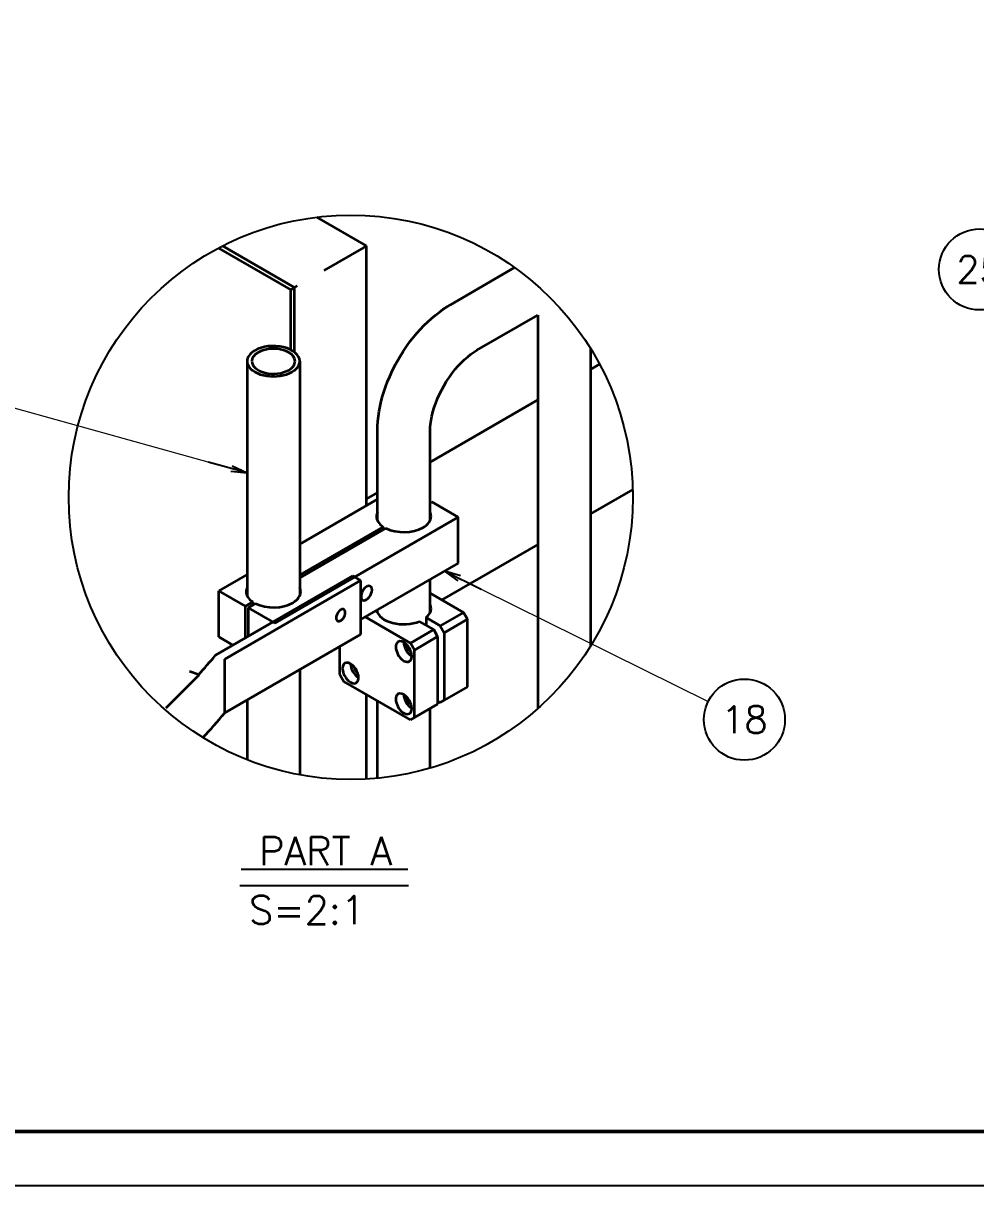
# Model space of a CAD drawing. Header units: millimetres. Extents: x -73083 to 81340, y -6859 to 6812.
# Drawn here: x -65114 to -61062, y -6850 to -1907 of the extents above; entities that cross this region are included whole.
import ezdxf
from ezdxf.enums import TextEntityAlignment as Align

# ---------------------------------------------------------------- set-up
doc = ezdxf.new("R2010")
doc.units = ezdxf.units.MM
doc.layers.add('A3', color=7, linetype='Continuous', plot=False)
doc.layers.add('AM_VIS', color=7, linetype='Continuous', lineweight=50)
doc.layers.add('word_dim', color=253, linetype='Continuous')
doc.styles.get("Standard").update_dxf_attribs({"font": 'romans.shx', "bigfont": 'bigfont.shx'})
doc.dimstyles.new('STANDARD 1-23', dxfattribs={"dimscale": 23, "dimtxt": 3.5, "dimasz": 3, "dimexe": 1, "dimexo": 0, "dimgap": 1, "dimtad": 3, "dimdsep": 46, "dimtxsty": 'Standard', "dimblk1": 'OPEN', "dimblk2": 'OPEN', "dimsah": 1, "dimcen": 0, "dimclrd": 256, "dimclre": 256, "dimclrt": 3, "dimazin": 2, "dimtfac": 1, "dimtmove": 0, "dimatfit": 3, "dimldrblk": 'OPEN', "dimfxl": 0, "dimtolj": 1, "dimtzin": 0, "dimlwd": 13, "dimlwe": 13, "dimarcsym": 0})

# ---------------------------------------------------------------- blocks, each defined once
blk = doc.blocks.new('A$C2A483D5E')
at = {"color": 7, "lineweight": 35}
for p, q in [((158.41, 283.6), (131.9, 298.9)), ((79.64, 282.48), (118.05, 260.3)), ((81.82, 283.61), (120.13, 261.5)), ((158.41, 145.61), (158.41, 283.6)), ((202.98, 252.38), (237.13, 272.1)), ((118.05, 228.43), (118.05, 260.3)), ((120.13, 227.13), (120.13, 261.5)), ((216.98, 228.13), (249.46, 246.88)), ((249.46, 246.88), (249.46, 37.72)), ((277.46, 229.08), (277.46, 70.92)), ((94.86, 222.33), (94.86, 97.68)), ((122.86, 222.33), (122.86, 97.68)), ((282.26, 220.77), (277.46, 218)), ((249.46, 201.83), (192.16, 168.75)), ((164.16, 137.69), (164.16, 185.14)), ((192.16, 137.69), (192.16, 185.14)), ((164.16, 148.93), (122.86, 125.09)), ((299.94, 154.11), (277.46, 141.13)), ((109.57, 83.12), (207.15, 139.46)), ((207.15, 114.96), (207.15, 139.46)), ((167.22, 134.37), (122.86, 108.76)), ((122.86, 107.13), (168.64, 133.55)), ((249.46, 124.96), (198.43, 95.5)), ((207.15, 114.96), (155.25, 85)), ((151, 108.19), (77.99, 66.03)), ((155.25, 105.74), (82.97, 64.01)), ((155.25, 105.74), (155.25, 77.16)), ((79.87, 75.77), (79.87, 100.27)), ((209.98, 88.84), (192.16, 99.12)), ((181.69, 72.51), (157.65, 86.39)), ((212.1, 49.24), (212.1, 85.16)), ((155.25, 77.16), (82.97, 35.43)), ((196.19, 75.98), (196.19, 40.05)), ((199.72, 78.02), (199.72, 42.09)), ((183.81, 32.91), (183.81, 68.83)), ((82.97, 35.43), (82.97, 64.01)), ((51.91, 38.16), (69.41, 55.66)), ((122.86, 58.46), (122.86, 2.48)), ((181.69, 31.68), (146.34, 52.09)), ((158.41, 0.24), (158.41, 45.12)), ((94.86, 42.3), (94.86, 10.5)), ((164.16, 0.67), (164.16, 41.81)), ((192.16, 6.05), (192.16, 37.72))]:
    blk.add_line(p, q, dxfattribs=at)
at = {"color": 7, "lineweight": 35, "ltscale": 0.408249}
blk.add_line((156.95, 282.75), (142.8, 274.59), dxfattribs=at)
at = {"color": 7, "lineweight": 35, "ltscale": 0.042275}
blk.add_line((156.95, 282.75), (158.41, 283.6), dxfattribs=at)
at = {"color": 7, "lineweight": 35, "ltscale": 0.204124}
blk.add_line((142.8, 274.59), (135.73, 270.51), dxfattribs=at)
at = {"color": 7, "lineweight": 35, "ltscale": 0.059785}
blk.add_line((118.05, 260.3), (120.13, 261.5), dxfattribs=at)
at = {"color": 7, "lineweight": 35, "ltscale": 0.042274}
blk.add_line((120.13, 261.5), (121.59, 262.34), dxfattribs=at)
at = {"color": 7, "lineweight": 35, "ltscale": 0.165944}
blk.add_line((164.16, 152.58), (158.41, 149.26), dxfattribs=at)
at = {"color": 7, "lineweight": 35, "ltscale": 0.024519}
blk.add_line((192.16, 147.13), (193.01, 147.62), dxfattribs=at)
at = {"color": 7, "lineweight": 35, "ltscale": 0.408248}
for p, q in [((193.01, 147.62), (207.15, 139.46)), ((95.43, 91.29), (109.57, 83.12))]:
    blk.add_line(p, q, dxfattribs=at)
at = {"color": 7, "lineweight": 35, "ltscale": 0.040823}
for p, q in [((167.22, 132.74), (167.22, 134.37)), ((97.93, 92.73), (97.93, 94.36))]:
    blk.add_line(p, q, dxfattribs=at)
at = {"color": 7, "lineweight": 35, "ltscale": 0.432761}
blk.add_line((94.86, 108.92), (79.87, 100.27), dxfattribs=at)
at = {"color": 7, "lineweight": 35, "ltscale": 0.122475}
blk.add_line((155.25, 105.74), (151, 108.19), dxfattribs=at)
at = {"color": 7, "lineweight": 35, "ltscale": 0.440268}
blk.add_line((192.16, 88.7), (192.16, 106.31), dxfattribs=at)
at = {"color": 7, "lineweight": 35, "ltscale": 0.408244}
blk.add_line((94.01, 92.1), (79.87, 100.27), dxfattribs=at)
at = {"color": 7, "lineweight": 35, "ltscale": 0.112974}
for p, q in [((97.93, 94.36), (94.01, 92.1)), ((95.43, 91.29), (99.34, 93.55))]:
    blk.add_line(p, q, dxfattribs=at)
at = {"color": 7, "lineweight": 35, "ltscale": 0.420471}
blk.add_line((94.01, 75.28), (94.01, 92.1), dxfattribs=at)
at = {"color": 7, "lineweight": 35, "ltscale": 0.379648}
blk.add_line((95.43, 91.29), (95.43, 76.1), dxfattribs=at)
at = {"color": 7, "lineweight": 35, "ltscale": 0.036127}
blk.add_line((164.16, 88.7), (164.16, 90.14), dxfattribs=at)
at = {"color": 7, "lineweight": 35, "ltscale": 0.35722}
for p, q in [((209.98, 88.84), (197.6, 81.69)), ((212.1, 85.16), (199.72, 78.02)), ((183.81, 68.83), (196.19, 75.98)), ((212.1, 49.24), (199.72, 42.09))]:
    blk.add_line(p, q, dxfattribs=at)
at = {"color": 7, "lineweight": 35, "ltscale": 0.106065}
for p, q in [((212.1, 85.16), (209.98, 88.84)), ((197.6, 81.69), (199.72, 78.02)), ((144.22, 55.77), (146.34, 52.09))]:
    blk.add_line(p, q, dxfattribs=at)
at = {"color": 7, "lineweight": 35, "ltscale": 0.218762}
blk.add_line((194.07, 79.65), (186.49, 84.03), dxfattribs=at)
at = {"color": 7, "lineweight": 35, "ltscale": 0.218763}
blk.add_line((190.03, 86.07), (197.6, 81.69), dxfattribs=at)
at = {"color": 7, "lineweight": 35, "ltscale": 0.102063}
blk.add_line((190.03, 86.07), (190.03, 81.98), dxfattribs=at)
at = {"color": 7, "lineweight": 35, "ltscale": 0.216344}
blk.add_line((87.36, 71.45), (79.87, 75.77), dxfattribs=at)
at = {"color": 7, "lineweight": 35, "ltscale": 0.357217}
blk.add_line((181.69, 72.51), (194.07, 79.65), dxfattribs=at)
at = {"color": 7, "lineweight": 35, "ltscale": 0.106068}
blk.add_line((196.19, 75.98), (194.07, 79.65), dxfattribs=at)
at = {"color": 7, "lineweight": 35, "ltscale": 0.37562}
blk.add_line((144.22, 55.77), (144.22, 70.79), dxfattribs=at)
at = {"color": 7, "lineweight": 35, "ltscale": 0.106066}
blk.add_line((183.81, 68.83), (181.69, 72.51), dxfattribs=at)
at = {"color": 7, "lineweight": 35, "ltscale": 0.136931}
blk.add_line((69.41, 55.66), (64.22, 57.39), dxfattribs=at)
at = {"color": 7, "lineweight": 35, "ltscale": 0.357219}
blk.add_line((183.81, 32.91), (196.19, 40.05), dxfattribs=at)
at = {"color": 7, "lineweight": 35, "ltscale": 0.040827}
blk.add_line((196.19, 41.68), (197.6, 40.87), dxfattribs=at)
at = {"color": 7, "lineweight": 35, "ltscale": 0.061235}
blk.add_line((197.6, 40.87), (199.72, 42.09), dxfattribs=at)
at = {"color": 7, "lineweight": 35, "ltscale": 0.061237}
blk.add_line((183.81, 32.91), (181.69, 31.68), dxfattribs=at)
at = {"color": 7, "lineweight": 35}
for points in [[(164.16, 185.14), (164.22, 187.84), (164.4, 190.46), (164.68, 193.05), (165.08, 195.71), (165.59, 198.38), (166.19, 201.04), (166.9, 203.7), (167.71, 206.35), (168.61, 208.99), (169.6, 211.62), (170.68, 214.22), (172.25, 217.65), (173.97, 221.02), (175.83, 224.32), (177.83, 227.54), (179.95, 230.67), (181.62, 232.94), (183.35, 235.16), (185.15, 237.31), (187.01, 239.38), (188.92, 241.38), (190.89, 243.29), (192.91, 245.12), (194.98, 246.86), (197.1, 248.5), (199.2, 250), (201.43, 251.45), (202.98, 252.38)], [(192.16, 185.14), (192.22, 187.03), (192.39, 188.94), (192.69, 191.02), (193.12, 193.2), (193.67, 195.46), (194.36, 197.77), (195.17, 200.12), (196.11, 202.48), (197.17, 204.85), (198.33, 207.19), (199.6, 209.5), (200.97, 211.75), (202.41, 213.94), (203.93, 216.03), (205.51, 218.03), (207.14, 219.9), (208.8, 221.66), (210.47, 223.27), (212.15, 224.73), (213.8, 226.03), (215.37, 227.13), (216.98, 228.13)]]:
    blk.add_lwpolyline(points, dxfattribs=at)
for centre, major_axis, ratio, start_param, end_param in [((108.86, 222.33), (-11.5, 0), 0.57735, 3.141586, 6.283178), ((108.86, 222.33), (-14, 0), 0.57735, 3.141586, 5.49778), ((108.86, 222.33), (-14, 0), 0.57735, 5.49778, 6.283178), ((108.86, 222.33), (-14, 0), 0.57735, 6.283178, 9.424771), ((108.86, 222.33), (-11.5, 0), 0.57735, 6.283178, 8.639373), ((108.86, 222.33), (-11.5, 0), 0.57735, 2.356187, 3.141586), ((178.16, 139.87), (-14.5, 0), 0.57735, 6.020059, 6.283239), ((178.16, 139.87), (-14.5, 0), 0.57735, 0.000054, 0.716371), ((178.16, 139.87), (-14.5, 0), 0.57735, 2.356187, 3.141647), ((178.16, 139.87), (-14.5, 0), 0.57735, 3.141647, 3.40474), ((178.16, 139.87), (-14.5, 0), 0.57735, 0.854411, 2.356187), ((108.86, 99.86), (-14.5, 0), 0.57735, 6.020043, 6.283239), ((108.86, 99.86), (-14.5, 0), 0.57735, 0.000054, 0.716371), ((108.86, 99.86), (-14.5, 0), 0.57735, 2.356187, 3.141647), ((108.86, 99.86), (-14.5, 0), 0.57735, 3.141647, 3.404725), ((158.36, 99.04), (-2.09, -3.63), 0.577355, 3.141621, 5.99779), ((158.36, 99.04), (-2.09, -3.63), 0.577355, 0.000028, 3.141621), ((108.86, 99.86), (-14.5, 0), 0.57735, 0.854411, 2.356187), ((158.36, 99.04), (-2.09, -3.63), 0.577355, 5.99779, 6.283214), ((178.16, 90.88), (-14.5, 0), 0.57735, 3.141618, 3.404859), ((144.64, 87.37), (1.75, 3.03), 0.577355, 0.000018, 3.141611), ((144.64, 87.37), (1.75, 3.03), 0.577355, 3.141611, 4.99779), ((144.64, 87.37), (1.75, 3.03), 0.577355, 4.99779, 6.283204), ((178.16, 90.88), (14.5, 0), 0.57735, 3.257328, 5.3245), ((178.16, 90.88), (-14.5, 0), 0.57735, 2.529467, 3.141618), ((194.07, 77.2), (1.23, -2.13), 0.577346, 1.040765, 2.101269), ((178.16, 68.02), (3, -5.2), 0.577346, 3.426995, 6.283157), ((178.16, 68.02), (3, -5.2), 0.577346, 3.141564, 3.426995), ((178.16, 68.02), (3, -5.2), 0.577346, 6.283157, 9.42475), ((182.4, 70.46), (3, -5.2), 0.577346, 3.926941, 5.497701), ((182.4, 70.46), (1.75, -3.03), 0.577346, 4.089796, 5.335738), ((-329.05, 176.82), (450, 0), 0.57735, 5.798478, 5.842675), ((-329.05, 176.82), (456, 0), 0.57735, 5.840375, 5.840376), ((149.87, 56.58), (3, -5.2), 0.577346, 0.285402, 3.141564), ((149.87, 56.58), (3, -5.2), 0.577346, 3.141564, 6.283157), ((154.12, 59.03), (3, -5.2), 0.577346, 3.926941, 5.497701), ((154.12, 59.03), (1.75, -3.03), 0.577346, 4.089796, 5.335738), ((149.87, 56.58), (3, -5.2), 0.577346, 6.283157, 6.568588), ((178.16, 40.25), (3, -5.2), 0.577346, 3.426995, 6.283157), ((178.16, 40.25), (3, -5.2), 0.577346, 3.141564, 3.426995), ((178.16, 40.25), (3, -5.2), 0.577346, 6.283157, 9.42475), ((182.4, 42.7), (3, -5.2), 0.577346, 3.926941, 5.497701), ((182.4, 42.7), (1.75, -3.03), 0.577346, 4.089796, 5.335738), ((-329.05, 148.24), (456, 0), 0.57735, 5.784248, 5.840375)]:
    blk.add_ellipse(centre, major_axis=major_axis, ratio=ratio, start_param=start_param, end_param=end_param, dxfattribs=at)
at = {"layer": 'word_dim', "color": 3, "linetype": 'Continuous', "ltscale": 2}
blk.add_circle((150, 150), 150, dxfattribs=at)
blk = doc.blocks.new('aa1')
for p, q in [((0, 0), (-1, 0)), ((-0.4, 0.067), (0, 0)), ((-0.4, -0.067), (0, 0))]:
    blk.add_line(p, q)
blk = doc.blocks.new('aa2')
blk.add_circle((0, 0), 1)
blk = doc.blocks.new('*D1055')
at = {"layer": 'DEFPOINTS', "color": 0, "linetype": 'Continuous', "ltscale": 2}
for p in [(-63321, -4236.3), (-62045.9, -4868.1), (-62045.9, -4868.1)]:
    blk.add_point(p, dxfattribs=at)
at = {"layer": 'word_dim', "linetype": 'Continuous', "lineweight": 13, "ltscale": 2}
blk.add_line((-63166.4, -4312.9), (-62200.4, -4791.5), dxfattribs=at)
at = {"layer": 'word_dim', "linetype": 'Continuous', "lineweight": 13, "ltscale": 2, "xscale": 172.5, "yscale": 172.5, "zscale": 172.5}
for name, p, rotation in [('aa1', (-63321, -4236.3), 153.6428766414408), ('aa2', (-62045.9, -4868.1), 333.6428766414408)]:
    blk.add_blockref(name, p, dxfattribs=dict(at, rotation=rotation))
at = {"layer": 'word_dim', "color": 3, "linetype": 'Continuous', "ltscale": 2, "insert": (-62683.4, -4552.2), "char_height": 0.000023, "attachment_point": 5, "rotation": 333.6429}
blk.add_mtext('\\A1;1423.06', dxfattribs=at)
blk = doc.blocks.new('_Open')
at = {"color": 0, "lineweight": -2}
for p, q in [((-1, 0.167), (0, 0)), ((-1, -0.167), (0, 0)), ((0, 0), (-1, 0))]:
    blk.add_line(p, q, dxfattribs=at)
blk = doc.blocks.new('*D1056')
at = {"layer": 'DEFPOINTS', "color": 0, "linetype": 'Continuous', "ltscale": 2}
for p in [(-65524.2, -3440.3), (-65524.2, -3440.3), (-64161.6, -3818.8)]:
    blk.add_point(p, dxfattribs=at)
at = {"layer": 'word_dim', "linetype": 'Continuous', "lineweight": 13, "ltscale": 2}
blk.add_line((-64327.8, -3772.6), (-65358, -3486.4), dxfattribs=at)
at = {"layer": 'word_dim', "linetype": 'Continuous', "lineweight": 13, "ltscale": 2, "xscale": 172.5, "yscale": 172.5, "zscale": 172.5}
for name, p, rotation in [('aa2', (-65524.2, -3440.3), 164.4761540187573), ('aa1', (-64161.6, -3818.8), 344.4761540187573)]:
    blk.add_blockref(name, p, dxfattribs=dict(at, rotation=rotation))
at = {"layer": 'word_dim', "color": 3, "linetype": 'Continuous', "ltscale": 2, "insert": (-64842.9, -3629.5), "char_height": 0.000023, "attachment_point": 5, "rotation": 344.4762}
blk.add_mtext('\\A1;1414.16', dxfattribs=at)
blk = doc.blocks.new('*D1062')
at = {"layer": 'DEFPOINTS', "color": 0, "linetype": 'Continuous', "ltscale": 2}
for p in [(-59531.1, -1990.2), (-61045.9, -2953.6), (-61045.9, -2953.6)]:
    blk.add_point(p, dxfattribs=at)
at = {"layer": 'word_dim', "linetype": 'Continuous', "lineweight": 13, "ltscale": 2}
blk.add_line((-59676.7, -2082.8), (-60900.4, -2861), dxfattribs=at)
at = {"layer": 'word_dim', "linetype": 'Continuous', "lineweight": 13, "ltscale": 2, "xscale": 172.5, "yscale": 172.5, "zscale": 172.5}
for name, p, rotation in [('aa1', (-59531.1, -1990.2), 32.45584130822132), ('aa2', (-61045.9, -2953.6), 212.4558413082213)]:
    blk.add_blockref(name, p, dxfattribs=dict(at, rotation=rotation))
at = {"layer": 'word_dim', "color": 3, "linetype": 'Continuous', "ltscale": 2, "insert": (-60288.5, -2471.9), "char_height": 0.000023, "attachment_point": 5, "rotation": 32.4558}
blk.add_mtext('\\A1;1795.22', dxfattribs=at)

msp = doc.modelspace()

# ---------------------------------------------------------------- linework, layer by layer
at = {"layer": 'A3', "linetype": 'Continuous'}
msp.add_lwpolyline([(-73083.10116, 6811.76774), (-53740.10116, 6811.76774), (-53740.10116, -6850.23226), (-73083.10116, -6850.23226)], close=True, dxfattribs=at)
at = {"layer": 'AM_VIS', "linetype": 'Continuous'}
msp.add_line((-72508.10116, -6620.23226), (-53970.10116, -6620.23226), dxfattribs=at)
at = {"layer": 'word_dim', "color": 3, "linetype": 'Continuous'}
for p, q in [((-64187.46218, -5503.85028), (-63477.22409, -5503.85028)), ((-64192.08415, -5573.13002), (-63475.68343, -5573.13002))]:
    msp.add_line(p, q, dxfattribs=at)

# ---------------------------------------------------------------- block references
at = {"layer": 'word_dim', "color": 3, "linetype": 'Continuous', "ltscale": 2, "xscale": 8, "yscale": 8, "zscale": 8}
msp.add_blockref('A$C2A483D5E', (-64920.49732, -5122.70168), dxfattribs=at)

# ---------------------------------------------------------------- texts
at = {"layer": 'word_dim', "color": 3, "linetype": 'Continuous', "ltscale": 2}
for s, p in [('25', (-61045.92739, -2953.58822)), ('18', (-62045.87994, -4868.09924))]:
    msp.add_text(s, height=115, dxfattribs=at).set_placement(p, align=Align.MIDDLE_CENTER)
at = {"layer": 'word_dim', "color": 3, "linetype": 'Continuous', "char_height": 120, "attachment_point": 7}
for s, insert in [('PART A', (-64111.00546, -5486.60082)), ('S=2:1', (-64153.41659, -5737.76506))]:
    msp.add_mtext(s, dxfattribs=dict(at, insert=insert))

# ---------------------------------------------------------------- dimensions: what is measured, and where the dimension line sits
at = {"layer": 'word_dim', "color": 3, "linetype": 'Continuous', "ltscale": 2}
for p1, p2, picture, middle in [((-59531.11346, -1990.18584), (-61045.92739, -2953.58822), '*D1062', (-60288.52043, -2471.88702)), ((-64161.60763, -3818.75744), (-65524.18196, -3440.27136), '*D1056', (-64842.89479, -3629.51438)), ((-63321.00756, -4236.30932), (-62045.87994, -4868.09924), '*D1055', (-62683.44374, -4552.20427))]:
    dim = msp.add_aligned_dim(p1=p1, p2=p2, distance=0, dimstyle='STANDARD 1-23', override={"dimtxt": 1e-06, "dimasz": 7.5, "dimgap": 0, "dimblk1": 'aa1', "dimblk2": 'aa2', "dimse1": 1, "dimse2": 1}, dxfattribs=at)
    dim.commit()
    dim.dimension.update_dxf_attribs({"geometry": picture, "text_midpoint": middle})

doc.saveas('drawing.dxf')
